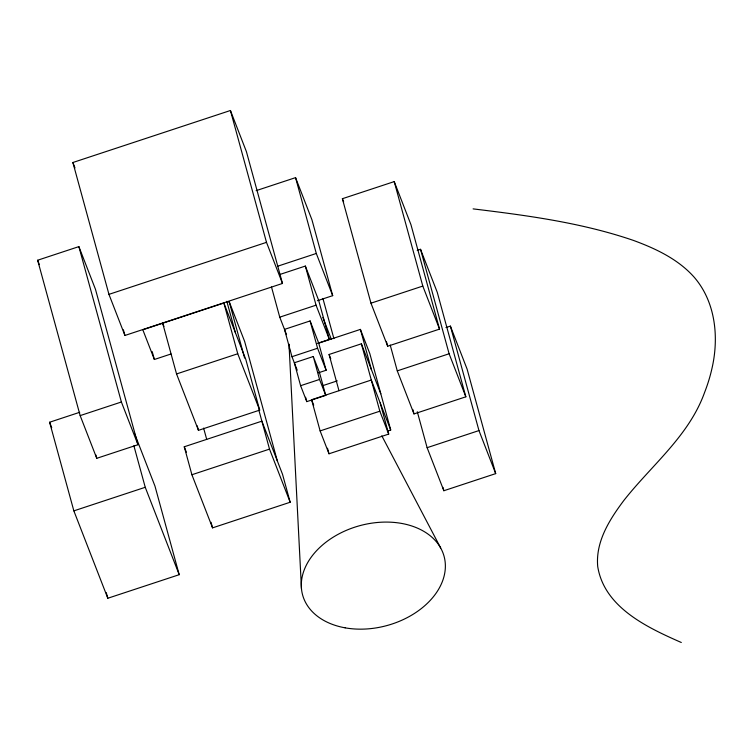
<?xml version="1.0" encoding="UTF-8"?>
<svg xmlns="http://www.w3.org/2000/svg" width="753" height="753" viewBox="0 0 753 753"><rect width="100%" height="100%" fill="white"/><g stroke="black" fill="none" stroke-linecap="round" stroke-linejoin="round"><path stroke-width="1.13" d="M72.881 162.507L230.427 110.503L246.4 151.607L282.479 283.457L124.923 335.462L108.95 294.357L72.881 162.507L74.98 167.919M37.65 260.227L78.877 246.617L95.48 289.331L137.987 444.712L96.761 458.313L80.157 415.609L37.65 260.227L39.354 264.604M256.152 190.65L295.553 177.642L311.958 219.829L332.694 295.656L317.371 300.72M342.38 198.717L394.224 181.605L410.95 224.658L439.536 329.117L387.691 346.229L370.965 303.186L342.38 198.717L343.641 201.945M108.95 294.357L266.496 242.353L282.479 283.457M277.989 266.11L316.298 253.469L332.694 295.656M280.05 274.412L305.351 266.063L318.651 300.296L329.353 339.415L317.258 343.415M163.938 326.491L162.676 323.244L176.55 373.949L198.463 430.339L259.672 410.131L245.798 359.426L223.876 303.035L142.825 329.795L154.365 359.492L171.016 353.985M226.973 302.386L229.185 301.661L244.65 341.467L277.339 460.958M417.218 250.391L420.532 249.299L437.267 292.343L465.843 396.812L413.999 413.924L397.273 370.871L390.205 345.034M271.494 286.987L279.749 317.164L316.053 305.181L329.353 339.415M318.331 372.829L326.124 370.25L318.66 342.944L310.104 320.938L284.502 329.39L291.966 356.696L297.219 370.212M370.965 303.186L422.8 286.074L439.536 329.117M176.55 373.949L237.75 353.75L259.672 410.131M134.58 433.624L154.958 486.061L179.205 574.69L107.811 598.249L73.85 510.863L49.604 422.235L79.724 412.296M80.157 415.609L121.384 401.998L137.987 444.712M318.575 343.208L360.405 329.4L369.808 353.581L390.713 430.001L387.371 431.102M291.966 356.696L317.568 348.244L326.124 370.25M313.276 356.527L294.329 362.777L300.607 385.696L306.791 401.622L325.729 395.372L319.46 372.453L313.276 356.527L319.545 379.446L325.729 395.372M338.982 390.703L329.08 354.475L361.384 343.81L380.802 393.781M445.974 327.564L450.388 326.105L467.114 369.149L495.7 473.618L443.856 490.73L427.12 447.687L417.294 411.74M300.607 385.696L319.545 379.446M322.971 385.592L337.278 380.867M397.273 370.871L449.108 353.759L465.843 396.812M380.18 402.911L388.708 434.086L329.005 453.786L320.119 430.914L311.591 399.739L371.295 380.039L390.713 430.001M184.259 446.774L261.875 421.153L282.526 474.286L290.169 502.242L212.553 527.862L191.902 474.738L184.259 446.774L186.368 452.195M73.85 510.863L145.244 487.295L179.205 574.69M320.119 430.914L379.823 411.204L388.708 434.086M191.902 474.738L269.518 449.117L290.169 502.242M427.12 447.687L478.964 430.575L495.7 473.618M473.1 208.882C527.175 215.443 581.73 222.69 633.461 240.423C655.599 248.565 677.879 259.023 693.89 276.878C715.764 301.84 719.209 337.881 711.801 369.149A262.336 185.172 -15.3 0 1 704.582 392.464C688.995 435.978 651.637 465.109 623.926 500.369C609.648 519.391 595.425 541.661 597.713 566.51C604.283 607.511 647.316 627.513 681.305 642.497M381.809 435.808L440.703 548.033M322.849 317.455L331.32 339.245M329.08 354.475L330.765 358.823M279.749 317.164L286.535 334.633M311.591 399.739L313.709 405.189M49.604 422.235L51.731 427.704M450.388 326.105L478.964 430.575M420.532 249.299L449.108 353.759M394.224 181.605L422.8 286.074M442.933 487.36L443.856 490.73M412.776 409.434L413.999 413.924M386.468 341.74L387.691 346.229M360.405 329.4L371.408 369.601M361.384 343.81L379.823 411.204M295.553 177.642L316.298 253.469M322.905 298.414L333.908 338.634M305.351 266.063L316.053 305.181M310.104 320.938L317.568 348.244M327.489 448.223L329.005 453.786M230.427 110.503L266.496 242.353M305.596 397.255L306.791 401.622M229.185 301.661L244.603 358.023M258.787 409.886L269.518 449.117M226.822 301.304L235.425 332.732M223.876 303.035L237.75 353.75M203.611 428.099L206.698 439.366M197.23 425.831L198.463 430.339M211.028 522.271L212.553 527.862M152.219 351.632L154.365 359.492M123.388 329.823L124.923 335.462M133.883 445.795L145.244 487.295M78.877 246.617L121.384 401.998M95.829 454.916L96.761 458.313M106.277 592.639L107.811 598.249M289.19 347.82L301.464 588.695M289.867 350.672A21.216 14.975 -15.3 0 1 289.425 344.262M345.128 627.833A73.333 51.759 -15.3 0 0 444.844 559.79A73.333 51.759 -15.3 0 0 330.04 539.242A73.333 51.759 -15.3 0 0 345.128 627.833"/></g></svg>
